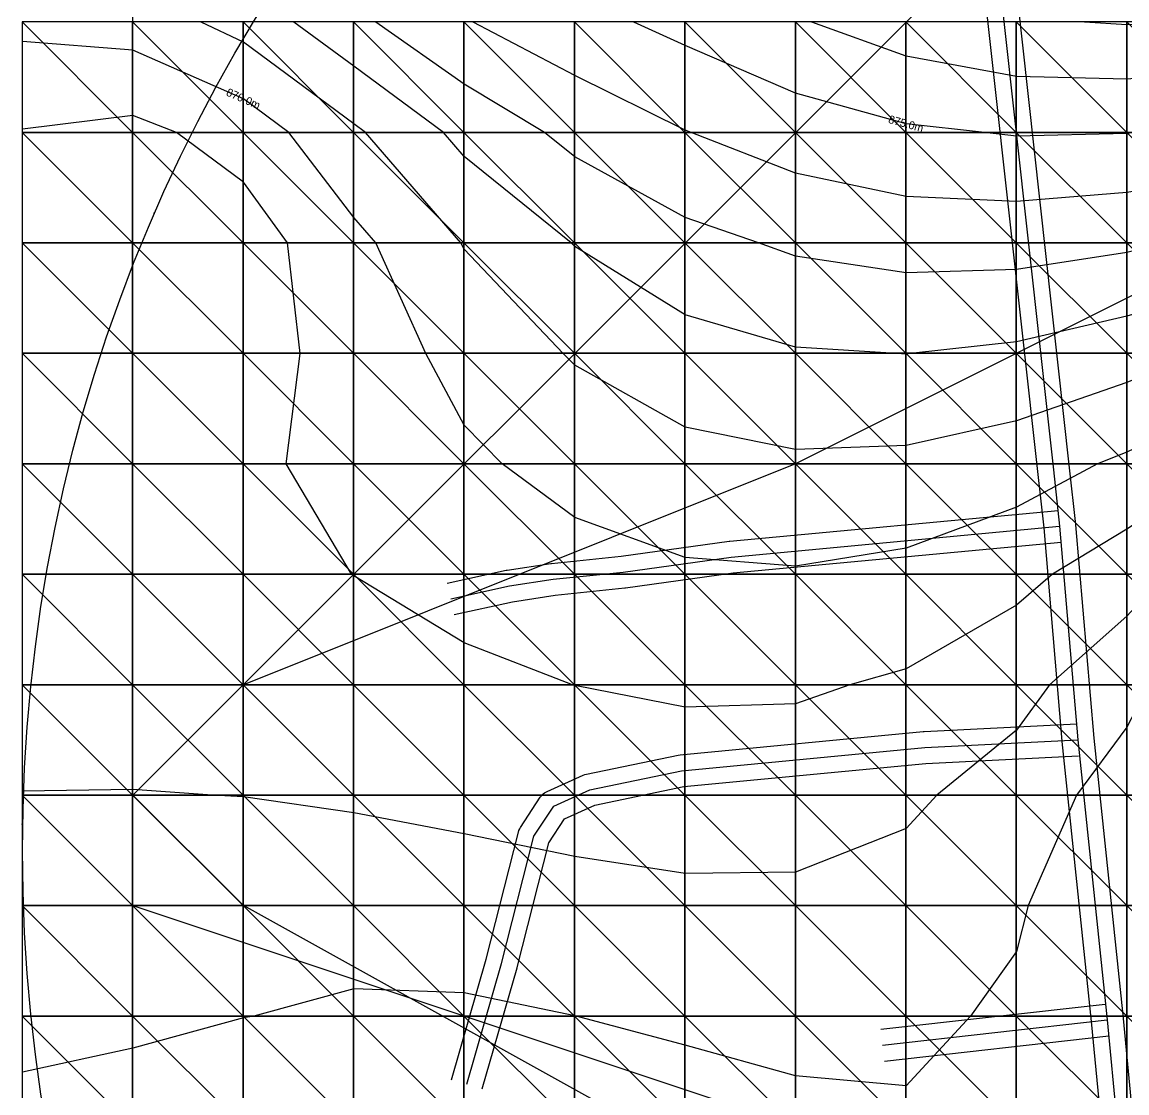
# Model space of a CAD drawing. Header units: metres. Extents: x -410 to 370, y -385 to 717.
# Drawn here: x -300.1 to -93.1, y -45.4 to 155.2 of the extents above; entities that cross this region are included whole.
import ezdxf
from ezdxf.enums import TextEntityAlignment as Align

# ---------------------------------------------------------------- set-up
doc = ezdxf.new("R2010")
doc.units = ezdxf.units.M
for name, color, linetype in [('TOPO_ANNO_CONT', 7, 'Continuous'), ('TOPO_AOI', 6, 'Continuous'), ('TOPO_CONT_MAJR', 7, 'Continuous'), ('TOPO_CONT_MINR', 249, 'Continuous'), ('TOPO_ELEV', 9, 'Continuous'), ('TOPO_HYDR_BASN', 140, 'Continuous'), ('TOPO_HYDR_STRM', 5, 'Continuous'), ('TOPO_ROAD', 3, 'Continuous'), ('TOPO_TIN_SURF', 252, 'Continuous')]:
    doc.layers.add(name, color=color, linetype=linetype)

msp = doc.modelspace()

# ---------------------------------------------------------------- linework, layer by layer
at = {"layer": 'TOPO_AOI', "color": 6}
msp.add_circle((0, 0), 300, dxfattribs=at)
at = {"layer": 'TOPO_CONT_MAJR', "color": 7, "lineweight": 30}
for points, elevation in [([(-175.86, 150.77), (-185.46, 155.17)], 875), ([(-237.93, 118.59), (-250.08, 134.48), (-258.62, 140.82), (-279.31, 149.94), (-300, 151.54)], 870), ([(-113.79, 133.83), (-119.76, 134.48), (-134.48, 136.14), (-155.17, 141.85), (-175.86, 150.77)], 875), ([(-72.41, 136.6), (-91.59, 134.48), (-93.1, 134.29)], 875), ([(-93.1, 134.29), (-113.79, 133.83)], 875), ([(-233.84, 113.79), (-237.93, 118.59)], 870), ([(-224.44, 93.1), (-233.84, 113.79)], 870), ([(-210.15, 72.41), (-217.24, 79.64), (-224.44, 93.1)], 870), ([(-72.41, 84.54), (-93.1, 74.63)], 870), ([(-93.1, 74.63), (-98.63, 72.41)], 870), ([(-175.86, 54.9), (-196.55, 62.34), (-210.15, 72.41)], 870), ([(-98.63, 72.41), (-113.79, 64.33)], 870), ([(-113.79, 64.33), (-134.48, 56.6), (-155.17, 53.27), (-175.86, 54.9)], 870)]:
    msp.add_lwpolyline(points, dxfattribs=dict(at, elevation=elevation))
at = {"layer": 'TOPO_CONT_MINR', "color": 249}
for points, elevation in [([(-237.93, 136.11), (-258.62, 151.43), (-266.51, 155.17)], 871), ([(-237.93, 146.89), (-249.16, 155.17)], 872), ([(-175.86, 118.54), (-196.55, 129.9), (-202.2, 134.48), (-217.24, 143.54), (-233.84, 155.17)], 873), ([(-175.86, 134.93), (-196.55, 145.17), (-215.6, 155.17)], 874), ([(-113.79, 145.01), (-134.48, 148.77), (-152.13, 155.17)], 876), ([(-93.1, 154.63), (-101.02, 155.17)], 877), ([(-83.02, 155.17), (-93.1, 154.63)], 877), ([(-197.21, 113.79), (-217.24, 129.98), (-221.14, 134.48), (-237.93, 146.89)], 872), ([(-93.1, 144.47), (-113.79, 145.01)], 876), ([(-72.41, 146.15), (-93.1, 144.47)], 876), ([(-250.35, 113.79), (-258.62, 125.2), (-271.15, 134.48), (-279.31, 137.7), (-300, 135.13)], 869), ([(-217.87, 113.79), (-235.73, 134.48), (-237.93, 136.11)], 871), ([(-113.79, 121.55), (-134.48, 122.52), (-155.17, 126.89), (-174.75, 134.48), (-175.86, 134.93)], 874), ([(-72.41, 126.61), (-93.1, 123.22)], 874), ([(-93.1, 123.22), (-113.79, 121.55)], 874), ([(-162.09, 113.79), (-175.86, 118.54)], 873), ([(-247.98, 93.1), (-250.35, 113.79)], 869), ([(-198.74, 93.1), (-217.24, 112.66), (-217.87, 113.79)], 871), ([(-175.86, 100.32), (-196.55, 113.11), (-197.21, 113.79)], 872), ([(-113.79, 108.81), (-134.48, 108.22), (-155.17, 111.32), (-162.09, 113.79)], 873), ([(-93.1, 112.02), (-113.79, 108.81)], 873), ([(-85.73, 113.79), (-93.1, 112.02)], 873), ([(-72.41, 106.07), (-93.1, 100.07)], 872), ([(-136.28, 93.1), (-155.17, 94.3), (-175.86, 100.32)], 872), ([(-93.1, 100.07), (-113.79, 95.29)], 872), ([(-113.79, 95.29), (-133.66, 93.1)], 872), ([(-250.6, 72.41), (-247.98, 93.1)], 869), ([(-175.86, 79.31), (-196.55, 90.88), (-198.74, 93.1)], 871), ([(-133.66, 93.1), (-134.48, 92.99), (-136.28, 93.1)], 872), ([(-79.71, 93.1), (-93.1, 87.66)], 871), ([(-93.1, 87.66), (-113.79, 80.47)], 871), ([(-113.79, 80.47), (-134.48, 75.84), (-155.17, 75.09), (-175.86, 79.31)], 871), ([(-238.35, 51.72), (-250.6, 72.41)], 869), ([(-74.53, 72.41), (-93.1, 60.15)], 869), ([(-93.1, 60.15), (-107.07, 51.72)], 869), ([(-237.93, 51.46), (-238.35, 51.72)], 869), ([(-196.98, 31.03), (-217.24, 38.87), (-237.93, 51.46)], 869), ([(-107.07, 51.72), (-113.79, 45.91)], 869), ([(-85.89, 51.72), (-93.1, 43.87)], 868), ([(-113.79, 45.91), (-134.48, 34.01), (-145.03, 31.03)], 869), ([(-93.1, 43.87), (-107.62, 31.03)], 868), ([(-175.86, 26.84), (-196.55, 30.89), (-196.98, 31.03)], 869), ([(-145.03, 31.03), (-155.17, 27.43), (-175.86, 26.84)], 869), ([(-107.62, 31.03), (-113.79, 22.51)], 868), ([(-89.02, 31.03), (-93.1, 23.11)], 867), ([(-93.1, 23.11), (-102.52, 10.34)], 867), ([(-113.79, 22.51), (-128.72, 10.34)], 868), ([(-264.47, 10.34), (-279.31, 11.39), (-300, 11.1)], 868), ([(-237.93, 7.05), (-258.62, 10.06), (-264.47, 10.34)], 868), ([(-128.72, 10.34), (-134.48, 4.13), (-155.17, -4.06), (-175.86, -4.36)], 868), ([(-102.52, 10.34), (-111.57, -10.34)], 867), ([(-175.86, -4.36), (-196.55, -1.16), (-217.24, 3.11), (-237.93, 7.05)], 868), ([(-111.57, -10.34), (-113.79, -18.96)], 867), ([(-113.79, -18.96), (-122.4, -31.03)], 867), ([(-237.93, -25.94), (-256.68, -31.03)], 867), ([(-196.31, -31.03), (-196.55, -30.97), (-217.24, -26.71), (-237.93, -25.94)], 867), ([(-256.68, -31.03), (-258.62, -31.34), (-279.31, -37.08), (-300, -41.53)], 867), ([(-175.86, -36.48), (-196.31, -31.03)], 867), ([(-122.4, -31.03), (-134.48, -44.1), (-155.17, -42.24), (-175.86, -36.48)], 867)]:
    msp.add_lwpolyline(points, dxfattribs=dict(at, elevation=elevation))
at = {"layer": 'TOPO_ELEV', "color": 9}
for p in [(-275.36, 119.36, 878), (-300.08, 4.9, 894)]:
    msp.add_point(p, dxfattribs=at)
at = {"layer": 'TOPO_HYDR_BASN', "color": 140}
for points in [[(-279.31, 31.03), (-279.31, 279.31), (-113.79, 300), (-51.72, 279.31), (-51.72, 134.48), (-72.41, 113.79), (-155.17, 72.41), (-258.62, 31.03), (-279.31, 31.03)], [(-31.03, -134.48), (-72.41, -113.79), (-258.62, -10.34), (-279.31, 10.34), (-10.34, 279.31), (10.34, 300), (31.03, 279.31), (279.31, -10.34), (279.31, -93.1), (258.62, -113.79), (175.86, -134.48), (-31.03, -134.48)], [(-217.24, -300), (-279.31, -279.31), (-279.31, -10.34), (155.17, -155.17), (51.72, -279.31), (-217.24, -300)]]:
    msp.add_lwpolyline(points, close=True, dxfattribs=at)
at = {"layer": 'TOPO_HYDR_STRM', "color": 5}
msp.add_lwpolyline([(-93.13, 10.35), (-72.43, 10.35), (-72.43, 31.04), (-51.74, 51.74), (-51.74, 72.43), (-31.04, 93.13), (-10.35, 113.82), (-10.35, 134.52), (-10.35, 155.21), (-10.35, 175.91), (-10.35, 196.6), (-10.35, 217.3), (-10.35, 237.99), (-10.35, 258.69), (-10.35, 279.38), (10.35, 300.08)], dxfattribs=at)
at = {"layer": 'TOPO_ROAD', "color": 251}
for points, elevation in [([(-139.68, 371.89), (-135.8, 321.81), (-135.79, 321.77), (-132.4, 284.07), (-131.72, 274.73), (-131.71, 274.66), (-128.87, 245.33), (-128.87, 245.33), (-126.38, 220.4), (-126.38, 220.37), (-109.85, 70.99), (-108.68, 60.42), (-105.31, 20.46), (-105.3, 20.4), (-99.8, -32.06), (-96.14, -70.23), (-96.14, -70.23), (-90.33, -129.13)], 877.05), ([(-133.7, 372.38), (-129.81, 322.29), (-126.42, 284.58), (-126.42, 284.53), (-125.74, 275.21), (-122.9, 245.92), (-120.41, 221.01), (-103.89, 71.65), (-102.71, 61.04), (-102.71, 60.97), (-99.33, 21), (-93.83, -31.44), (-93.83, -31.47), (-90.17, -69.65)], 877.05), ([(-220.42, 50.04), (-209.39, 52.47), (-209.19, 52.51), (-201.05, 53.75), (-200.91, 53.77), (-187.83, 55.13), (-167.64, 57.92), (-167.51, 57.93), (-105.97, 63.7)], 868.3), ([(-219.12, 44.18), (-208.19, 46.59), (-200.21, 47.81), (-187.15, 49.17), (-187.06, 49.18), (-166.89, 51.97), (-105.42, 57.73)], 868.3), ([(-219.64, -42.98), (-213.14, -20.39), (-207.09, 3.4), (-206.99, 3.71), (-206.86, 4.01), (-206.69, 4.3), (-203, 9.95), (-202.84, 10.18), (-202.65, 10.39), (-202.44, 10.58), (-202.22, 10.76), (-201.98, 10.91), (-201.73, 11.04), (-194.98, 14.09), (-194.67, 14.2), (-194.35, 14.29), (-177.15, 17.86), (-176.82, 17.91), (-131.25, 22.25), (-131.11, 22.26), (-102.47, 23.71)], 867.62), ([(-213.88, -44.64), (-207.36, -22), (-207.34, -21.91), (-201.4, 1.44), (-198.46, 5.93), (-192.81, 8.48), (-176.09, 11.96), (-130.75, 16.27), (-102.17, 17.72)], 867.62), ([(-139.21, -33.52), (-97.15, -28.78)], 865.17), ([(-138.54, -39.48), (-96.48, -34.74)], 865.17)]:
    msp.add_lwpolyline(points, dxfattribs=dict(at, elevation=elevation))
at = {"layer": 'TOPO_ROAD', "color": 3}
for points, elevation in [([(-136.69, 372.15), (-132.8, 322.04), (-129.41, 284.31), (-128.73, 274.95), (-125.89, 245.62), (-123.4, 220.7), (-106.87, 71.32), (-105.7, 60.71), (-102.32, 20.72), (-96.81, -31.76), (-93.16, -69.94), (-87.34, -128.83), (-85.59, -140.27), (-82.77, -148.97), (-71.96, -164.83), (-68.61, -171.76), (-67.51, -180.17)], 877.05), ([(-219.77, 47.11), (-208.74, 49.54), (-200.59, 50.78), (-187.47, 52.15), (-167.23, 54.95), (-105.7, 60.71)], 868.3), ([(-216.76, -43.81), (-210.24, -21.17), (-204.18, 2.66), (-200.49, 8.3), (-193.74, 11.35), (-176.54, 14.93), (-130.96, 19.27), (-102.32, 20.72)], 867.62), ([(-138.88, -36.5), (-96.81, -31.76)], 865.17)]:
    msp.add_lwpolyline(points, dxfattribs=dict(at, elevation=elevation))
at = {"layer": 'TOPO_TIN_SURF', "color": 252}
for points in [[(-300.08, 134.52, 868.96), (-279.38, 134.52, 868.74), (-300.08, 155.21, 870.22)], [(-279.38, 134.52, 868.74), (-279.38, 155.21, 870.43), (-300.08, 155.21, 870.22)], [(-279.38, 134.52, 868.74), (-258.69, 134.52, 869.4), (-279.38, 155.21, 870.43)], [(-258.69, 134.52, 869.4), (-258.69, 155.21, 871.35), (-279.38, 155.21, 870.43)], [(-258.69, 134.52, 869.4), (-237.99, 134.52, 870.85), (-258.69, 155.21, 871.35)], [(-237.99, 134.52, 870.85), (-237.99, 155.21, 872.77), (-258.69, 155.21, 871.35)], [(-237.99, 134.52, 870.85), (-217.3, 134.52, 872.27), (-237.99, 155.21, 872.77)], [(-217.3, 134.52, 872.27), (-217.3, 155.21, 873.94), (-237.99, 155.21, 872.77)], [(-217.3, 134.52, 872.27), (-196.6, 134.52, 873.28), (-217.3, 155.21, 873.94)], [(-196.6, 134.52, 873.28), (-196.6, 155.21, 874.68), (-217.3, 155.21, 873.94)], [(-196.6, 134.52, 873.28), (-175.91, 134.52, 873.97), (-196.6, 155.21, 874.68)], [(-175.91, 134.52, 873.97), (-175.91, 155.21, 875.28), (-196.6, 155.21, 874.68)], [(-175.91, 134.52, 873.97), (-155.21, 134.52, 874.5), (-175.91, 155.21, 875.28)], [(-155.21, 134.52, 874.5), (-155.21, 155.21, 875.91), (-175.91, 155.21, 875.28)], [(-155.21, 134.52, 874.5), (-134.52, 134.52, 874.87), (-155.21, 155.21, 875.91)], [(-134.52, 134.52, 874.87), (-134.52, 155.21, 876.51), (-155.21, 155.21, 875.91)], [(-134.52, 134.52, 874.87), (-113.82, 134.52, 875.05), (-134.52, 155.21, 876.51)], [(-113.82, 134.52, 875.05), (-113.82, 155.21, 876.91), (-134.52, 155.21, 876.51)], [(-113.82, 134.52, 875.05), (-93.13, 134.52, 875.02), (-113.82, 155.21, 876.91)], [(-93.13, 134.52, 875.02), (-93.13, 155.21, 877.05), (-113.82, 155.21, 876.91)], [(-93.13, 134.52, 875.02), (-72.43, 134.52, 874.78), (-93.13, 155.21, 877.05)], [(-72.43, 134.52, 874.78), (-72.43, 155.21, 876.94), (-93.13, 155.21, 877.05)], [(-300.08, 113.82, 868.37), (-279.38, 113.82, 868.38), (-300.08, 134.52, 868.96)], [(-279.38, 113.82, 868.38), (-279.38, 134.52, 868.74), (-300.08, 134.52, 868.96)], [(-279.38, 113.82, 868.38), (-258.69, 113.82, 868.5), (-279.38, 134.52, 868.74)], [(-258.69, 113.82, 868.5), (-258.69, 134.52, 869.4), (-279.38, 134.52, 868.74)], [(-258.69, 113.82, 868.5), (-237.99, 113.82, 869.74), (-258.69, 134.52, 869.4)], [(-237.99, 113.82, 869.74), (-237.99, 134.52, 870.85), (-258.69, 134.52, 869.4)], [(-237.99, 113.82, 869.74), (-217.3, 113.82, 871.04), (-237.99, 134.52, 870.85)], [(-217.3, 113.82, 871.04), (-217.3, 134.52, 872.27), (-237.99, 134.52, 870.85)], [(-217.3, 113.82, 871.04), (-196.6, 113.82, 872.03), (-217.3, 134.52, 872.27)], [(-196.6, 113.82, 872.03), (-196.6, 134.52, 873.28), (-217.3, 134.52, 872.27)], [(-196.6, 113.82, 872.03), (-175.91, 113.82, 872.71), (-196.6, 134.52, 873.28)], [(-175.91, 113.82, 872.71), (-175.91, 134.52, 873.97), (-196.6, 134.52, 873.28)], [(-175.91, 113.82, 872.71), (-155.21, 113.82, 873.15), (-175.91, 134.52, 873.97)], [(-155.21, 113.82, 873.15), (-155.21, 134.52, 874.5), (-175.91, 134.52, 873.97)], [(-155.21, 113.82, 873.15), (-134.52, 113.82, 873.37), (-155.21, 134.52, 874.5)], [(-134.52, 113.82, 873.37), (-134.52, 134.52, 874.87), (-155.21, 134.52, 874.5)], [(-134.52, 113.82, 873.37), (-113.82, 113.82, 873.37), (-134.52, 134.52, 874.87)], [(-113.82, 113.82, 873.37), (-113.82, 134.52, 875.05), (-134.52, 134.52, 874.87)], [(-113.82, 113.82, 873.37), (-93.13, 113.82, 873.15), (-113.82, 134.52, 875.05)], [(-93.13, 113.82, 873.15), (-93.13, 134.52, 875.02), (-113.82, 134.52, 875.05)], [(-93.13, 113.82, 873.15), (-72.43, 113.82, 872.73), (-93.13, 134.52, 875.02)], [(-72.43, 113.82, 872.73), (-72.43, 134.52, 874.78), (-93.13, 134.52, 875.02)], [(-300.08, 93.13, 868.44), (-279.38, 93.13, 868.38), (-300.08, 113.82, 868.37)], [(-279.38, 93.13, 868.38), (-279.38, 113.82, 868.38), (-300.08, 113.82, 868.37)], [(-279.38, 93.13, 868.38), (-258.69, 93.13, 868.57), (-279.38, 113.82, 868.38)], [(-258.69, 93.13, 868.57), (-258.69, 113.82, 868.5), (-279.38, 113.82, 868.38)], [(-258.69, 93.13, 868.57), (-237.99, 93.13, 869.4), (-258.69, 113.82, 868.5)], [(-237.99, 93.13, 869.4), (-237.99, 113.82, 869.74), (-258.69, 113.82, 868.5)], [(-237.99, 93.13, 869.4), (-217.3, 93.13, 870.32), (-237.99, 113.82, 869.74)], [(-217.3, 93.13, 870.32), (-217.3, 113.82, 871.04), (-237.99, 113.82, 869.74)], [(-217.3, 93.13, 870.32), (-196.6, 93.13, 871.08), (-217.3, 113.82, 871.04)], [(-196.6, 93.13, 871.08), (-196.6, 113.82, 872.03), (-217.3, 113.82, 871.04)], [(-196.6, 93.13, 871.08), (-175.91, 93.13, 871.62), (-196.6, 113.82, 872.03)], [(-175.91, 93.13, 871.62), (-175.91, 113.82, 872.71), (-196.6, 113.82, 872.03)], [(-175.91, 93.13, 871.62), (-155.21, 93.13, 871.93), (-175.91, 113.82, 872.71)], [(-155.21, 93.13, 871.93), (-155.21, 113.82, 873.15), (-175.91, 113.82, 872.71)], [(-155.21, 93.13, 871.93), (-134.52, 93.13, 872.01), (-155.21, 113.82, 873.15)], [(-134.52, 93.13, 872.01), (-134.52, 113.82, 873.37), (-155.21, 113.82, 873.15)], [(-134.52, 93.13, 872.01), (-113.82, 93.13, 871.84), (-134.52, 113.82, 873.37)], [(-113.82, 93.13, 871.84), (-113.82, 113.82, 873.37), (-134.52, 113.82, 873.37)], [(-113.82, 93.13, 871.84), (-93.13, 93.13, 871.42), (-113.82, 113.82, 873.37)], [(-93.13, 93.13, 871.42), (-93.13, 113.82, 873.15), (-113.82, 113.82, 873.37)], [(-93.13, 93.13, 871.42), (-72.43, 93.13, 870.77), (-93.13, 113.82, 873.15)], [(-72.43, 93.13, 870.77), (-72.43, 113.82, 872.73), (-93.13, 113.82, 873.15)], [(-300.08, 72.43, 868.62), (-279.38, 72.43, 868.6), (-300.08, 93.13, 868.44)], [(-279.38, 72.43, 868.6), (-279.38, 93.13, 868.38), (-300.08, 93.13, 868.44)], [(-279.38, 72.43, 868.6), (-258.69, 72.43, 868.82), (-279.38, 93.13, 868.38)], [(-258.69, 72.43, 868.82), (-258.69, 93.13, 868.57), (-279.38, 93.13, 868.38)], [(-258.69, 72.43, 868.82), (-237.99, 72.43, 869.28), (-258.69, 93.13, 868.57)], [(-237.99, 72.43, 869.28), (-237.99, 93.13, 869.4), (-258.69, 93.13, 868.57)], [(-237.99, 72.43, 869.28), (-217.3, 72.43, 869.83), (-237.99, 93.13, 869.4)], [(-217.3, 72.43, 869.83), (-217.3, 93.13, 870.32), (-237.99, 93.13, 869.4)], [(-217.3, 72.43, 869.83), (-196.6, 72.43, 870.33), (-217.3, 93.13, 870.32)], [(-196.6, 72.43, 870.33), (-196.6, 93.13, 871.08), (-217.3, 93.13, 870.32)], [(-196.6, 72.43, 870.33), (-175.91, 72.43, 870.69), (-196.6, 93.13, 871.08)], [(-175.91, 72.43, 870.69), (-175.91, 93.13, 871.62), (-196.6, 93.13, 871.08)], [(-175.91, 72.43, 870.69), (-155.21, 72.43, 870.86), (-175.91, 93.13, 871.62)], [(-155.21, 72.43, 870.86), (-155.21, 93.13, 871.93), (-175.91, 93.13, 871.62)], [(-155.21, 72.43, 870.86), (-134.52, 72.43, 870.8), (-155.21, 93.13, 871.93)], [(-134.52, 72.43, 870.8), (-134.52, 93.13, 872.01), (-155.21, 93.13, 871.93)], [(-134.52, 72.43, 870.8), (-113.82, 72.43, 870.47), (-134.52, 93.13, 872.01)], [(-113.82, 72.43, 870.47), (-113.82, 93.13, 871.84), (-134.52, 93.13, 872.01)], [(-113.82, 72.43, 870.47), (-93.13, 72.43, 869.83), (-113.82, 93.13, 871.84)], [(-93.13, 72.43, 869.83), (-93.13, 93.13, 871.42), (-113.82, 93.13, 871.84)], [(-93.13, 72.43, 869.83), (-72.43, 72.43, 868.91), (-93.13, 93.13, 871.42)], [(-72.43, 72.43, 868.91), (-72.43, 93.13, 870.77), (-93.13, 93.13, 871.42)], [(-300.08, 51.74, 868.49), (-279.38, 51.74, 868.56), (-300.08, 72.43, 868.62)], [(-279.38, 51.74, 868.56), (-279.38, 72.43, 868.6), (-300.08, 72.43, 868.62)], [(-279.38, 51.74, 868.56), (-258.69, 51.74, 868.73), (-279.38, 72.43, 868.6)], [(-258.69, 51.74, 868.73), (-258.69, 72.43, 868.82), (-279.38, 72.43, 868.6)], [(-258.69, 51.74, 868.73), (-237.99, 51.74, 869.01), (-258.69, 72.43, 868.82)], [(-237.99, 51.74, 869.01), (-237.99, 72.43, 869.28), (-258.69, 72.43, 868.82)], [(-237.99, 51.74, 869.01), (-217.3, 51.74, 869.34), (-237.99, 72.43, 869.28)], [(-217.3, 51.74, 869.34), (-217.3, 72.43, 869.83), (-237.99, 72.43, 869.28)], [(-217.3, 51.74, 869.34), (-196.6, 51.74, 869.65), (-217.3, 72.43, 869.83)], [(-196.6, 51.74, 869.65), (-196.6, 72.43, 870.33), (-217.3, 72.43, 869.83)], [(-196.6, 51.74, 869.65), (-175.91, 51.74, 869.87), (-196.6, 72.43, 870.33)], [(-175.91, 51.74, 869.87), (-175.91, 72.43, 870.69), (-196.6, 72.43, 870.33)], [(-175.91, 51.74, 869.87), (-155.21, 51.74, 869.93), (-175.91, 72.43, 870.69)], [(-155.21, 51.74, 869.93), (-155.21, 72.43, 870.86), (-175.91, 72.43, 870.69)], [(-155.21, 51.74, 869.93), (-134.52, 51.74, 869.75), (-155.21, 72.43, 870.86)], [(-134.52, 51.74, 869.75), (-134.52, 72.43, 870.8), (-155.21, 72.43, 870.86)], [(-134.52, 51.74, 869.75), (-113.82, 51.74, 869.27), (-134.52, 72.43, 870.8)], [(-113.82, 51.74, 869.27), (-113.82, 72.43, 870.47), (-134.52, 72.43, 870.8)], [(-113.82, 51.74, 869.27), (-93.13, 51.74, 868.43), (-113.82, 72.43, 870.47)], [(-93.13, 51.74, 868.43), (-93.13, 72.43, 869.83), (-113.82, 72.43, 870.47)], [(-93.13, 51.74, 868.43), (-72.43, 51.74, 867.2), (-93.13, 72.43, 869.83)], [(-72.43, 51.74, 867.2), (-72.43, 72.43, 868.91), (-93.13, 72.43, 869.83)], [(-300.08, 31.04, 868.16), (-279.38, 31.04, 868.22), (-300.08, 51.74, 868.49)], [(-279.38, 31.04, 868.22), (-279.38, 51.74, 868.56), (-300.08, 51.74, 868.49)], [(-279.38, 31.04, 868.22), (-258.69, 31.04, 868.37), (-279.38, 51.74, 868.56)], [(-258.69, 31.04, 868.37), (-258.69, 51.74, 868.73), (-279.38, 51.74, 868.56)], [(-258.69, 31.04, 868.37), (-237.99, 31.04, 868.57), (-258.69, 51.74, 868.73)], [(-237.99, 31.04, 868.57), (-237.99, 51.74, 869.01), (-258.69, 51.74, 868.73)], [(-237.99, 31.04, 868.57), (-217.3, 31.04, 868.79), (-237.99, 51.74, 869.01)], [(-217.3, 31.04, 868.79), (-217.3, 51.74, 869.34), (-237.99, 51.74, 869.01)], [(-217.3, 31.04, 868.79), (-196.6, 31.04, 869), (-217.3, 51.74, 869.34)], [(-196.6, 31.04, 869), (-196.6, 51.74, 869.65), (-217.3, 51.74, 869.34)], [(-196.6, 31.04, 869), (-175.91, 31.04, 869.14), (-196.6, 51.74, 869.65)], [(-175.91, 31.04, 869.14), (-175.91, 51.74, 869.87), (-196.6, 51.74, 869.65)], [(-175.91, 31.04, 869.14), (-155.21, 31.04, 869.12), (-175.91, 51.74, 869.87)], [(-155.21, 31.04, 869.12), (-155.21, 51.74, 869.93), (-175.91, 51.74, 869.87)], [(-155.21, 31.04, 869.12), (-134.52, 31.04, 868.87), (-155.21, 51.74, 869.93)], [(-134.52, 31.04, 868.87), (-134.52, 51.74, 869.75), (-155.21, 51.74, 869.93)], [(-134.52, 31.04, 868.87), (-113.82, 31.04, 868.3), (-134.52, 51.74, 869.75)], [(-113.82, 31.04, 868.3), (-113.82, 51.74, 869.27), (-134.52, 51.74, 869.75)], [(-113.82, 31.04, 868.3), (-93.13, 31.04, 867.3), (-113.82, 51.74, 869.27)], [(-93.13, 31.04, 867.3), (-93.13, 51.74, 868.43), (-113.82, 51.74, 869.27)], [(-93.13, 31.04, 867.3), (-72.43, 31.04, 865.79), (-93.13, 51.74, 868.43)], [(-72.43, 31.04, 865.79), (-72.43, 51.74, 867.2), (-93.13, 51.74, 868.43)], [(-300.08, 10.35, 867.99), (-279.38, 10.35, 867.99), (-300.08, 31.04, 868.16)], [(-279.38, 10.35, 867.99), (-279.38, 31.04, 868.22), (-300.08, 31.04, 868.16)], [(-279.38, 10.35, 867.99), (-258.69, 10.35, 868), (-279.38, 31.04, 868.22)], [(-258.69, 10.35, 868), (-258.69, 31.04, 868.37), (-279.38, 31.04, 868.22)], [(-258.69, 10.35, 868), (-237.99, 10.35, 868.08), (-258.69, 31.04, 868.37)], [(-237.99, 10.35, 868.08), (-237.99, 31.04, 868.57), (-258.69, 31.04, 868.37)], [(-237.99, 10.35, 868.08), (-217.3, 10.35, 868.22), (-237.99, 31.04, 868.57)], [(-217.3, 10.35, 868.22), (-217.3, 31.04, 868.79), (-237.99, 31.04, 868.57)], [(-217.3, 10.35, 868.22), (-196.6, 10.35, 868.36), (-217.3, 31.04, 868.79)], [(-196.6, 10.35, 868.36), (-196.6, 31.04, 869), (-217.3, 31.04, 868.79)], [(-196.6, 10.35, 868.36), (-175.91, 10.35, 868.46), (-196.6, 31.04, 869)], [(-175.91, 10.35, 868.46), (-175.91, 31.04, 869.14), (-196.6, 31.04, 869)], [(-175.91, 10.35, 868.46), (-155.21, 10.35, 868.42), (-175.91, 31.04, 869.14)], [(-155.21, 10.35, 868.42), (-155.21, 31.04, 869.12), (-175.91, 31.04, 869.14)], [(-155.21, 10.35, 868.42), (-134.52, 10.35, 868.16), (-155.21, 31.04, 869.12)], [(-134.52, 10.35, 868.16), (-134.52, 31.04, 868.87), (-155.21, 31.04, 869.12)], [(-134.52, 10.35, 868.16), (-113.82, 10.35, 867.57), (-134.52, 31.04, 868.87)], [(-113.82, 10.35, 867.57), (-113.82, 31.04, 868.3), (-134.52, 31.04, 868.87)], [(-113.82, 10.35, 867.57), (-93.13, 10.35, 866.52), (-113.82, 31.04, 868.3)], [(-93.13, 10.35, 866.52), (-93.13, 31.04, 867.3), (-113.82, 31.04, 868.3)], [(-93.13, 10.35, 866.52), (-72.43, 10.35, 865.17), (-93.13, 31.04, 867.3)], [(-72.43, 10.35, 865.17), (-72.43, 31.04, 865.79), (-93.13, 31.04, 867.3)], [(-300.08, -10.35, 867.99), (-279.38, -10.35, 867.88), (-300.08, 10.35, 867.99)], [(-279.38, -10.35, 867.88), (-279.38, 10.35, 867.99), (-300.08, 10.35, 867.99)], [(-279.38, -10.35, 867.88), (-258.69, -10.35, 867.66), (-279.38, 10.35, 867.99)], [(-258.69, -10.35, 867.66), (-258.69, 10.35, 868), (-279.38, 10.35, 867.99)], [(-258.69, -10.35, 867.66), (-237.99, -10.35, 867.56), (-258.69, 10.35, 868)], [(-237.99, -10.35, 867.56), (-237.99, 10.35, 868.08), (-258.69, 10.35, 868)], [(-237.99, -10.35, 867.56), (-217.3, -10.35, 867.59), (-237.99, 10.35, 868.08)], [(-217.3, -10.35, 867.59), (-217.3, 10.35, 868.22), (-237.99, 10.35, 868.08)], [(-217.3, -10.35, 867.59), (-196.6, -10.35, 867.71), (-217.3, 10.35, 868.22)], [(-196.6, -10.35, 867.71), (-196.6, 10.35, 868.36), (-217.3, 10.35, 868.22)], [(-196.6, -10.35, 867.71), (-175.91, -10.35, 867.81), (-196.6, 10.35, 868.36)], [(-175.91, -10.35, 867.81), (-175.91, 10.35, 868.46), (-196.6, 10.35, 868.36)], [(-175.91, -10.35, 867.81), (-155.21, -10.35, 867.82), (-175.91, 10.35, 868.46)], [(-155.21, -10.35, 867.82), (-155.21, 10.35, 868.42), (-175.91, 10.35, 868.46)], [(-155.21, -10.35, 867.82), (-134.52, -10.35, 867.62), (-155.21, 10.35, 868.42)], [(-134.52, -10.35, 867.62), (-134.52, 10.35, 868.16), (-155.21, 10.35, 868.42)], [(-134.52, -10.35, 867.62), (-113.82, -10.35, 867.1), (-134.52, 10.35, 868.16)], [(-113.82, -10.35, 867.1), (-113.82, 10.35, 867.57), (-134.52, 10.35, 868.16)], [(-113.82, -10.35, 867.1), (-93.13, -10.35, 866.14), (-113.82, 10.35, 867.57)], [(-93.13, -10.35, 866.14), (-93.13, 10.35, 866.52), (-113.82, 10.35, 867.57)], [(-93.13, -10.35, 866.14), (-72.43, -10.35, 865.17), (-93.13, 10.35, 866.52)], [(-72.43, -10.35, 865.17), (-72.43, 10.35, 865.17), (-93.13, 10.35, 866.52)], [(-300.08, -31.04, 867.62), (-279.38, -31.04, 867.39), (-300.08, -10.35, 867.99)], [(-279.38, -31.04, 867.39), (-279.38, -10.35, 867.88), (-300.08, -10.35, 867.99)], [(-279.38, -31.04, 867.39), (-258.69, -31.04, 867.02), (-279.38, -10.35, 867.88)], [(-258.69, -31.04, 867.02), (-258.69, -10.35, 867.66), (-279.38, -10.35, 867.88)], [(-258.69, -31.04, 867.02), (-237.99, -31.04, 866.82), (-258.69, -10.35, 867.66)], [(-237.99, -31.04, 866.82), (-237.99, -10.35, 867.56), (-258.69, -10.35, 867.66)], [(-237.99, -31.04, 866.82), (-217.3, -31.04, 866.84), (-237.99, -10.35, 867.56)], [(-217.3, -31.04, 866.84), (-217.3, -10.35, 867.59), (-237.99, -10.35, 867.56)], [(-217.3, -31.04, 866.84), (-196.6, -31.04, 867), (-217.3, -10.35, 867.59)], [(-196.6, -31.04, 867), (-196.6, -10.35, 867.71), (-217.3, -10.35, 867.59)], [(-196.6, -31.04, 867), (-175.91, -31.04, 867.17), (-196.6, -10.35, 867.71)], [(-175.91, -31.04, 867.17), (-175.91, -10.35, 867.81), (-196.6, -10.35, 867.71)], [(-175.91, -31.04, 867.17), (-155.21, -31.04, 867.27), (-175.91, -10.35, 867.81)], [(-155.21, -31.04, 867.27), (-155.21, -10.35, 867.82), (-175.91, -10.35, 867.81)], [(-155.21, -31.04, 867.27), (-134.52, -31.04, 867.2), (-155.21, -10.35, 867.82)], [(-134.52, -31.04, 867.2), (-134.52, -10.35, 867.62), (-155.21, -10.35, 867.82)], [(-134.52, -31.04, 867.2), (-113.82, -31.04, 866.86), (-134.52, -10.35, 867.62)], [(-113.82, -31.04, 866.86), (-113.82, -10.35, 867.1), (-134.52, -10.35, 867.62)], [(-113.82, -31.04, 866.86), (-93.13, -31.04, 866.12), (-113.82, -10.35, 867.1)], [(-93.13, -31.04, 866.12), (-93.13, -10.35, 866.14), (-113.82, -10.35, 867.1)], [(-93.13, -31.04, 866.12), (-72.43, -31.04, 865.17), (-93.13, -10.35, 866.14)], [(-72.43, -31.04, 865.17), (-72.43, -10.35, 865.17), (-93.13, -10.35, 866.14)], [(-300.08, -51.74, 866.39), (-279.38, -51.74, 866.05), (-300.08, -31.04, 867.62)], [(-279.38, -51.74, 866.05), (-279.38, -31.04, 867.39), (-300.08, -31.04, 867.62)], [(-279.38, -51.74, 866.05), (-258.69, -51.74, 865.74), (-279.38, -31.04, 867.39)], [(-258.69, -51.74, 865.74), (-258.69, -31.04, 867.02), (-279.38, -31.04, 867.39)], [(-258.69, -51.74, 865.74), (-237.99, -51.74, 865.7), (-258.69, -31.04, 867.02)], [(-237.99, -51.74, 865.7), (-237.99, -31.04, 866.82), (-258.69, -31.04, 867.02)], [(-237.99, -51.74, 865.7), (-217.3, -51.74, 865.9), (-237.99, -31.04, 866.82)], [(-217.3, -51.74, 865.9), (-217.3, -31.04, 866.84), (-237.99, -31.04, 866.82)], [(-217.3, -51.74, 865.9), (-196.6, -51.74, 866.2), (-217.3, -31.04, 866.84)], [(-196.6, -51.74, 866.2), (-196.6, -31.04, 867), (-217.3, -31.04, 866.84)], [(-196.6, -51.74, 866.2), (-175.91, -51.74, 866.51), (-196.6, -31.04, 867)], [(-175.91, -51.74, 866.51), (-175.91, -31.04, 867.17), (-196.6, -31.04, 867)], [(-175.91, -51.74, 866.51), (-155.21, -51.74, 866.77), (-175.91, -31.04, 867.17)], [(-155.21, -51.74, 866.77), (-155.21, -31.04, 867.27), (-175.91, -31.04, 867.17)], [(-155.21, -51.74, 866.77), (-134.52, -51.74, 866.88), (-155.21, -31.04, 867.27)], [(-134.52, -51.74, 866.88), (-134.52, -31.04, 867.2), (-155.21, -31.04, 867.27)], [(-134.52, -51.74, 866.88), (-113.82, -51.74, 866.77), (-134.52, -31.04, 867.2)], [(-113.82, -51.74, 866.77), (-113.82, -31.04, 866.86), (-134.52, -31.04, 867.2)], [(-113.82, -51.74, 866.77), (-93.13, -51.74, 866.34), (-113.82, -31.04, 866.86)], [(-93.13, -51.74, 866.34), (-93.13, -31.04, 866.12), (-113.82, -31.04, 866.86)], [(-93.13, -51.74, 866.34), (-72.43, -51.74, 865.54), (-93.13, -31.04, 866.12)], [(-72.43, -51.74, 865.54), (-72.43, -31.04, 865.17), (-93.13, -31.04, 866.12)]]:
    msp.add_3dface(points, dxfattribs=at)

# ---------------------------------------------------------------- texts
at = {"layer": 'TOPO_ANNO_CONT', "color": 7}
for s, rotation, p in [('870.0m', -23.7918, (-258.62, 140.82)), ('875.0m', -15.4438, (-134.48, 136.14))]:
    msp.add_text(s, height=1.5, rotation=rotation, dxfattribs=at).set_placement(p, align=Align.MIDDLE)

doc.saveas('drawing.dxf')
